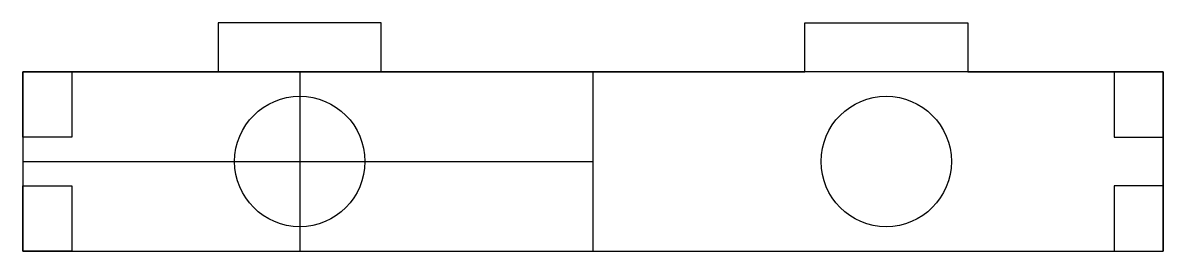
# Model space of a CAD drawing. Header units: millimetres. Extents: x 0 to 70, y 0 to 14.
import ezdxf

# ---------------------------------------------------------------- set-up
doc = ezdxf.new("R2010")
doc.units = ezdxf.units.MM
doc.layers.get('0').update_dxf_attribs({"linetype": 'CONTINUOUS'})

msp = doc.modelspace()

# ---------------------------------------------------------------- linework, layer by layer
for p, q in [((22, 14), (12, 14)), ((12, 14), (12, 11)), ((22, 11), (22, 14)), ((48, 14), (58, 14)), ((48, 11), (48, 14)), ((58, 14), (58, 11)), ((70, 11), (0, 11)), ((0, 11), (0, 0)), ((0, 11), (3, 11)), ((0, 7), (0, 11)), ((0, 11), (12, 11)), ((3, 11), (3, 7)), ((12, 11), (22, 11)), ((17, 11), (17, 0)), ((22, 11), (48, 11)), ((35, 11), (35, 0)), ((58, 11), (48, 11)), ((58, 11), (70, 11)), ((70, 11), (67, 11)), ((67, 11), (67, 7)), ((70, 0), (70, 11)), ((70, 7), (70, 11)), ((70, 11), (70, 0)), ((3, 7), (0, 7)), ((67, 7), (70, 7)), ((0, 5.5), (35, 5.5)), ((0, 0), (70, 0))]:
    msp.add_line(p, q)
for points in [[(3, 0), (0, 0), (0, 4), (3, 4)], [(67, 0), (70, 0), (70, 4), (67, 4)]]:
    msp.add_lwpolyline(points, close=True)
for centre in [(17, 5.5), (53, 5.5)]:
    msp.add_circle(centre, 4)

doc.saveas('drawing.dxf')
